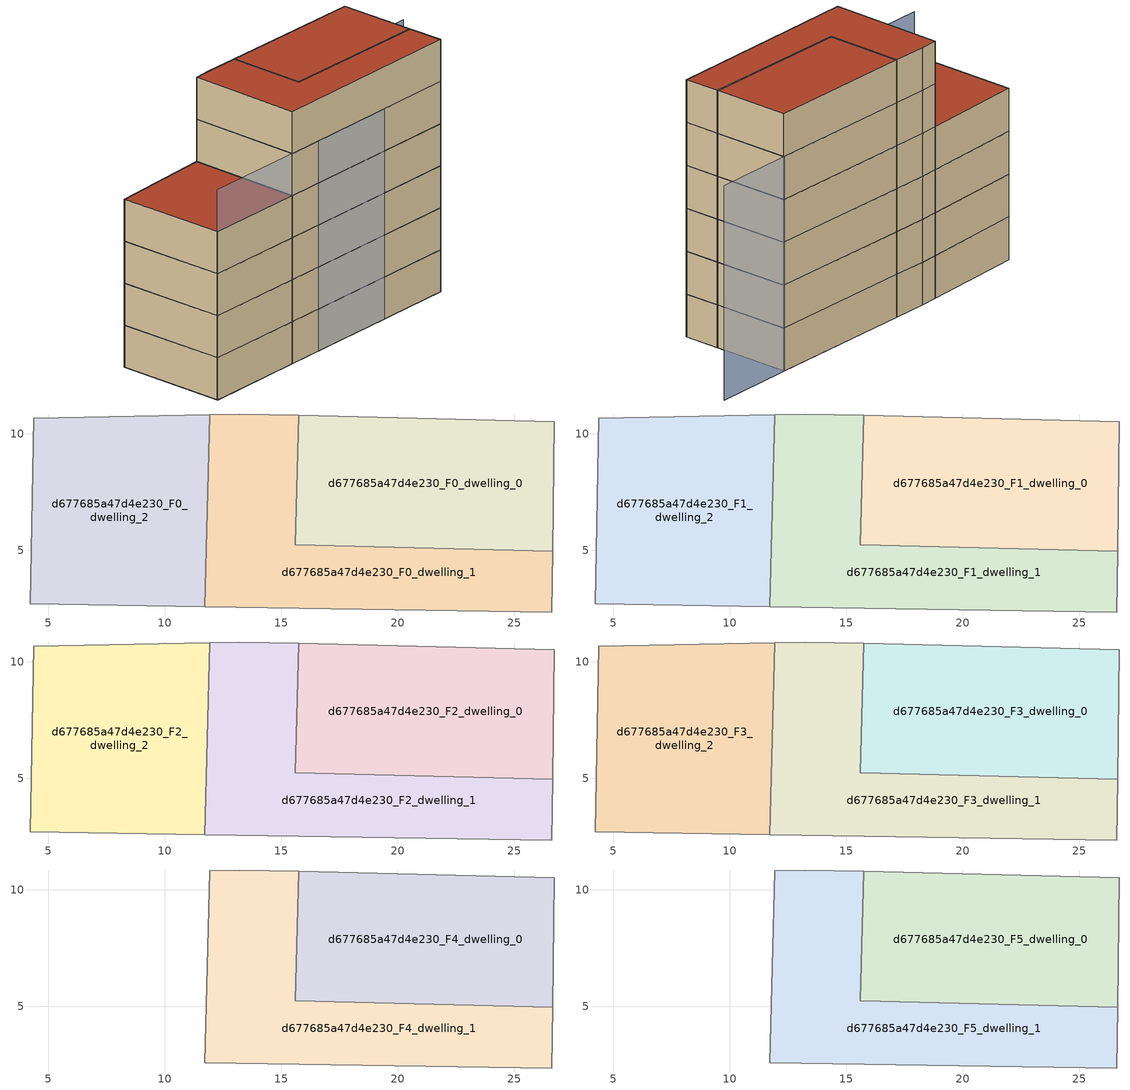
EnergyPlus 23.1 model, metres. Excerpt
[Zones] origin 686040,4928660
d677685a47d4e230_F0_dwelling_0
 floor ground (EU_floor_Construction): 26.65,4.96 26.72,10.51 15.75,10.78 15.6,5.24 z0
 wall adiabatic (EU_wall_Construction): 15.75,10.78 26.72,10.51 26.65,4.96 z0:3
 wall to d677685a47d4e230_F0_dwelling_1 (EU_wall_Construction): 26.65,4.96 15.6,5.24 15.75,10.78 z0:3
d677685a47d4e230_F0_dwelling_1
 floor ground (EU_floor_Construction): 26.61,2.34 26.65,4.96 15.6,5.24 15.75,10.78 13.22,10.85 11.94,10.82 11.72,2.58 z0
 wall adiabatic (EU_wall_Construction): 26.65,4.96 26.61,2.34 11.72,2.58 / 11.94,10.82 13.22,10.85 15.75,10.78 z0:3
 wall to d677685a47d4e230_F0_dwelling_2 (EU_wall_Construction): 11.72,2.58 11.93,10.82 z0:3
d677685a47d4e230_F0_dwelling_2
 floor ground (EU_floor_Construction): 11.72,2.58 11.94,10.82 4.36,10.66 4.22,2.69 z0
 wall adiabatic (EU_wall_Construction): 11.72,2.58 4.22,2.69 4.36,10.66 11.94,10.82 z0:3
d677685a47d4e230_F1_dwelling_0
 floor to d677685a47d4e230_F0_dwelling_0 (EU_floor_Construction): 26.65,4.96 26.72,10.51 15.75,10.78 15.6,5.24 z3
 wall adiabatic (EU_wall_Construction): 15.75,10.78 26.72,10.51 26.65,4.96 z3:6
 wall to d677685a47d4e230_F1_dwelling_1 (EU_wall_Construction): 26.65,4.96 15.6,5.24 15.75,10.78 z3:6
d677685a47d4e230_F1_dwelling_1
 floor to d677685a47d4e230_F0_dwelling_1 (EU_floor_Construction): 26.61,2.34 26.65,4.96 15.6,5.24 15.75,10.78 13.22,10.85 11.94,10.82 11.72,2.58 z3
 wall adiabatic (EU_wall_Construction): 26.65,4.96 26.61,2.34 11.72,2.58 / 11.94,10.82 13.22,10.85 15.75,10.78 z3:6
 wall to d677685a47d4e230_F1_dwelling_2 (EU_wall_Construction): 11.72,2.58 11.93,10.82 z3:6
d677685a47d4e230_F1_dwelling_2
 floor to d677685a47d4e230_F0_dwelling_2 (EU_floor_Construction): 11.72,2.58 11.94,10.82 4.36,10.66 4.22,2.69 z3
 wall adiabatic (EU_wall_Construction): 11.72,2.58 4.22,2.69 4.36,10.66 11.94,10.82 z3:6
d677685a47d4e230_F2_dwelling_0
 floor to d677685a47d4e230_F1_dwelling_0 (EU_floor_Construction): 26.65,4.96 26.72,10.51 15.75,10.78 15.6,5.24 z6
 wall adiabatic (EU_wall_Construction): 15.75,10.78 26.72,10.51 26.65,4.96 z6:9
 wall to d677685a47d4e230_F2_dwelling_1 (EU_wall_Construction): 26.65,4.96 15.6,5.24 15.75,10.78 z6:9
d677685a47d4e230_F2_dwelling_1
 floor to d677685a47d4e230_F1_dwelling_1 (EU_floor_Construction): 26.61,2.34 26.65,4.96 15.6,5.24 15.75,10.78 13.22,10.85 11.94,10.82 11.72,2.58 z6
 wall adiabatic (EU_wall_Construction): 26.65,4.96 26.61,2.34 11.72,2.58 / 11.94,10.82 13.22,10.85 15.75,10.78 z6:9
 wall to d677685a47d4e230_F2_dwelling_2 (EU_wall_Construction): 11.72,2.58 11.93,10.82 z6:9
d677685a47d4e230_F2_dwelling_2
 floor to d677685a47d4e230_F1_dwelling_2 (EU_floor_Construction): 11.72,2.58 11.94,10.82 4.36,10.66 4.22,2.69 z6
 wall adiabatic (EU_wall_Construction): 11.72,2.58 4.22,2.69 4.36,10.66 11.94,10.82 z6:9
d677685a47d4e230_F3_dwelling_0
 floor to d677685a47d4e230_F2_dwelling_0 (EU_floor_Construction): 26.65,4.96 26.72,10.51 15.75,10.78 15.6,5.24 z9
 wall adiabatic (EU_wall_Construction): 15.75,10.78 26.72,10.51 26.65,4.96 z9:12
 wall to d677685a47d4e230_F3_dwelling_1 (EU_wall_Construction): 26.65,4.96 15.6,5.24 15.75,10.78 z9:12
d677685a47d4e230_F3_dwelling_1
 floor to d677685a47d4e230_F2_dwelling_1 (EU_floor_Construction): 26.61,2.34 26.65,4.96 15.6,5.24 15.75,10.78 13.22,10.85 11.94,10.82 11.72,2.58 z9
 wall adiabatic (EU_wall_Construction): 26.65,4.96 26.61,2.34 11.72,2.58 / 11.94,10.82 13.22,10.85 15.75,10.78 z9:12
 wall to d677685a47d4e230_F3_dwelling_2 (EU_wall_Construction): 11.72,2.58 11.93,10.82 z9:12
d677685a47d4e230_F3_dwelling_2
 floor to d677685a47d4e230_F2_dwelling_2 (EU_floor_Construction): 11.72,2.58 11.94,10.82 4.36,10.66 4.22,2.69 z9
 wall adiabatic (EU_wall_Construction): 11.72,2.58 4.22,2.69 4.36,10.66 11.94,10.82 z9:12
 roof outside (EU_roof_Construction): 11.94,10.82 11.72,2.58 4.22,2.69 4.36,10.66 z12
d677685a47d4e230_F4_dwelling_0
 floor to d677685a47d4e230_F3_dwelling_0 (EU_floor_Construction): 26.65,4.96 26.72,10.51 15.75,10.78 15.6,5.24 z12
 wall adiabatic (EU_wall_Construction): 15.75,10.78 26.72,10.51 26.65,4.96 z12:15
 wall to d677685a47d4e230_F4_dwelling_1 (EU_wall_Construction): 26.65,4.96 15.6,5.24 15.75,10.78 z12:15
d677685a47d4e230_F4_dwelling_1
 floor to d677685a47d4e230_F3_dwelling_1 (EU_floor_Construction): 26.61,2.34 26.65,4.96 15.6,5.24 15.75,10.78 13.22,10.85 11.94,10.82 11.72,2.58 z12
 wall adiabatic (EU_wall_Construction): 26.65,4.96 26.61,2.34 11.72,2.58 11.94,10.82 13.22,10.85 15.75,10.78 z12:15
d677685a47d4e230_F5_dwelling_0
 floor to d677685a47d4e230_F4_dwelling_0 (EU_floor_Construction): 26.65,4.96 26.72,10.51 15.75,10.78 15.6,5.24 z15
 wall adiabatic (EU_wall_Construction): 15.75,10.78 26.72,10.51 26.65,4.96 z15:18
 wall to d677685a47d4e230_F5_dwelling_1 (EU_wall_Construction): 26.65,4.96 15.6,5.24 15.75,10.78 z15:18
 roof outside (EU_roof_Construction): 26.72,10.51 26.65,4.96 15.6,5.24 15.75,10.78 z18
d677685a47d4e230_F5_dwelling_1
 floor to d677685a47d4e230_F4_dwelling_1 (EU_floor_Construction): 26.61,2.34 26.65,4.96 15.6,5.24 15.75,10.78 13.22,10.85 11.94,10.82 11.72,2.58 z15
 wall adiabatic (EU_wall_Construction): 26.65,4.96 26.61,2.34 11.72,2.58 11.94,10.82 13.22,10.85 15.75,10.78 z15:18
 roof outside (EU_roof_Construction): 26.65,4.96 26.61,2.34 11.72,2.58 11.94,10.82 13.22,10.85 15.75,10.78 15.6,5.24 z18
shading: 14.2,10.71 32.57,10.41 / 4.21,2.72 20.92,2.42 z0:15
[Building]
EU S2 Campaign: North Axis=0; Terrain=City; Solar Distribution=FullExterior
[Site:Location]
Bologna: Latitude=44.5; Longitude=11.25; Time Zone=1; Elevation=37
[SizingPeriod:WeatherFileDays]
AnnualSizingPeriod: Begin Month=1; Begin Day of Month=1; End Month=12; End Day of Month=31; Day of Week for Start Day=Monday; Use Weather File Daylight Saving Period=No; Use Weather File Rain and Snow Indicators=No
[MATERIAL]
EU_InternalMass_Material: Roughness=MediumRough; Thickness=0.1; Conductivity=1; Density=1800; Specific Heat=900; Thermal Absorptance=0.9; Solar Absorptance=0.7; Visible Absorptance=0.7
[MATERIAL:NOMASS] Roughness=MediumRough; Thermal Absorptance=0.9; Solar Absorptance=0.7; Visible Absorptance=0.7
Name | Thermal Resistance
EU_wall_NoMass | 0.905828
EU_roof_NoMass | 0.37593
EU_floor_NoMass | 0.67114
[CONSTRUCTION]
EU_wall_Construction: EU_wall_NoMass
EU_roof_Construction: EU_roof_NoMass
EU_floor_Construction: EU_floor_NoMass
EU_InternalMass_Construction: EU_InternalMass_Material
[ZONE] Type=1; Multiplier=1; Ceiling Height=autocalculate; Floor Area=autocalculate; Part of Total Floor Area=Yes
Name | Volume
d677685a47d4e230_F0_dwelling_0; d677685a47d4e230_F1_dwelling_0; d677685a47d4e230_F2_dwelling_0; d677685a47d4e230_F3_dwelling_0; d677685a47d4e230_F4_dwelling_0; d677685a47d4e230_F5_dwelling_0 | 183.218
d677685a47d4e230_F0_dwelling_1 | 183.234
d677685a47d4e230_F1_dwelling_1; d677685a47d4e230_F2_dwelling_1; d677685a47d4e230_F3_dwelling_1; d677685a47d4e230_F4_dwelling_1; d677685a47d4e230_F5_dwelling_1 | 183.237
d677685a47d4e230_F0_dwelling_2 | 183.22
d677685a47d4e230_F1_dwelling_2; d677685a47d4e230_F2_dwelling_2; d677685a47d4e230_F3_dwelling_2 | 183.219
[INTERNALMASS] Construction=EU_InternalMass_Construction
Name | Zone or ZoneList | Surface Area
d677685a47d4e230_F0_dwelling_0_EU_InternalMass | d677685a47d4e230_F0_dwelling_0 | 61.073
d677685a47d4e230_F0_dwelling_1_EU_InternalMass | d677685a47d4e230_F0_dwelling_1 | 61.0782
d677685a47d4e230_F0_dwelling_2_EU_InternalMass | d677685a47d4e230_F0_dwelling_2 | 61.0738
d677685a47d4e230_F1_dwelling_0_EU_InternalMass | d677685a47d4e230_F1_dwelling_0 | 61.073
d677685a47d4e230_F1_dwelling_1_EU_InternalMass | d677685a47d4e230_F1_dwelling_1 | 61.0782
d677685a47d4e230_F1_dwelling_2_EU_InternalMass | d677685a47d4e230_F1_dwelling_2 | 61.0738
d677685a47d4e230_F2_dwelling_0_EU_InternalMass | d677685a47d4e230_F2_dwelling_0 | 61.073
d677685a47d4e230_F2_dwelling_1_EU_InternalMass | d677685a47d4e230_F2_dwelling_1 | 61.0782
d677685a47d4e230_F2_dwelling_2_EU_InternalMass | d677685a47d4e230_F2_dwelling_2 | 61.0738
d677685a47d4e230_F3_dwelling_0_EU_InternalMass | d677685a47d4e230_F3_dwelling_0 | 61.073
d677685a47d4e230_F3_dwelling_1_EU_InternalMass | d677685a47d4e230_F3_dwelling_1 | 61.0782
d677685a47d4e230_F3_dwelling_2_EU_InternalMass | d677685a47d4e230_F3_dwelling_2 | 61.0738
d677685a47d4e230_F4_dwelling_0_EU_InternalMass | d677685a47d4e230_F4_dwelling_0 | 91.6143
d677685a47d4e230_F4_dwelling_1_EU_InternalMass | d677685a47d4e230_F4_dwelling_1 | 91.6161
d677685a47d4e230_F5_dwelling_0_EU_InternalMass | d677685a47d4e230_F5_dwelling_0 | 91.6143
d677685a47d4e230_F5_dwelling_1_EU_InternalMass | d677685a47d4e230_F5_dwelling_1 | 91.6161
[OTHEREQUIPMENT] Fuel Type=Electricity; Design Level Calculation Method=Watts/Area; Power per Zone Floor Area=1; Fraction Latent=0; Fraction Radiant=0; Fraction Lost=0; Carbon Dioxide Generation Rate=0; EndUse Subcategory=EU_Step8_InternalGains
Name | Zone or ZoneList or Space or SpaceList | Schedule
EU_Step8_InternalGain_d677685a47d4e230_F0_dwelling_0_f000 | d677685a47d4e230_F0_dwelling_0 | EU_Step8_GainSchedule_d677685a47d4e230_F0_dwelling_0_f000
EU_Step8_InternalGain_d677685a47d4e230_F0_dwelling_1_f000 | d677685a47d4e230_F0_dwelling_1 | EU_Step8_GainSchedule_d677685a47d4e230_F0_dwelling_1_f000
EU_Step8_InternalGain_d677685a47d4e230_F0_dwelling_2_f000 | d677685a47d4e230_F0_dwelling_2 | EU_Step8_GainSchedule_d677685a47d4e230_F0_dwelling_2_f000
EU_Step8_InternalGain_d677685a47d4e230_F1_dwelling_0_f000 | d677685a47d4e230_F1_dwelling_0 | EU_Step8_GainSchedule_d677685a47d4e230_F1_dwelling_0_f000
EU_Step8_InternalGain_d677685a47d4e230_F1_dwelling_1_f000 | d677685a47d4e230_F1_dwelling_1 | EU_Step8_GainSchedule_d677685a47d4e230_F1_dwelling_1_f000
EU_Step8_InternalGain_d677685a47d4e230_F1_dwelling_2_f000 | d677685a47d4e230_F1_dwelling_2 | EU_Step8_GainSchedule_d677685a47d4e230_F1_dwelling_2_f000
EU_Step8_InternalGain_d677685a47d4e230_F2_dwelling_0_f000 | d677685a47d4e230_F2_dwelling_0 | EU_Step8_GainSchedule_d677685a47d4e230_F2_dwelling_0_f000
EU_Step8_InternalGain_d677685a47d4e230_F2_dwelling_1_f000 | d677685a47d4e230_F2_dwelling_1 | EU_Step8_GainSchedule_d677685a47d4e230_F2_dwelling_1_f000
EU_Step8_InternalGain_d677685a47d4e230_F2_dwelling_2_f000 | d677685a47d4e230_F2_dwelling_2 | EU_Step8_GainSchedule_d677685a47d4e230_F2_dwelling_2_f000
EU_Step8_InternalGain_d677685a47d4e230_F3_dwelling_0_f000 | d677685a47d4e230_F3_dwelling_0 | EU_Step8_GainSchedule_d677685a47d4e230_F3_dwelling_0_f000
EU_Step8_InternalGain_d677685a47d4e230_F3_dwelling_1_f000 | d677685a47d4e230_F3_dwelling_1 | EU_Step8_GainSchedule_d677685a47d4e230_F3_dwelling_1_f000
EU_Step8_InternalGain_d677685a47d4e230_F3_dwelling_2_f000 | d677685a47d4e230_F3_dwelling_2 | EU_Step8_GainSchedule_d677685a47d4e230_F3_dwelling_2_f000
EU_Step8_InternalGain_d677685a47d4e230_F4_dwelling_0_f000 | d677685a47d4e230_F4_dwelling_0 | EU_Step8_GainSchedule_d677685a47d4e230_F4_dwelling_0_f000
EU_Step8_InternalGain_d677685a47d4e230_F4_dwelling_1_f000 | d677685a47d4e230_F4_dwelling_1 | EU_Step8_GainSchedule_d677685a47d4e230_F4_dwelling_1_f000
EU_Step8_InternalGain_d677685a47d4e230_F5_dwelling_0_f000 | d677685a47d4e230_F5_dwelling_0 | EU_Step8_GainSchedule_d677685a47d4e230_F5_dwelling_0_f000
EU_Step8_InternalGain_d677685a47d4e230_F5_dwelling_1_f000 | d677685a47d4e230_F5_dwelling_1 | EU_Step8_GainSchedule_d677685a47d4e230_F5_dwelling_1_f000
[ZONEVENTILATION:DESIGNFLOWRATE] Schedule=EU_AlwaysOn; Design Flow Rate Calculation Method=AirChanges/Hour; Air Changes per Hour=0.73129; Ventilation Type=Natural; Fan Pressure Rise=0; Fan Total Efficiency=1; Constant Term Coefficient=1; Temperature Term Coefficient=0; Velocity Term Coefficient=0; Velocity Squared Term Coefficient=0; Minimum Indoor Temperature=-100; Maximum Indoor Temperature=100; Delta Temperature=-100; Minimum Outdoor Temperature=-100; Maximum Outdoor Temperature=100; Maximum Wind Speed=40
Name | Zone or ZoneList or Space or SpaceList
EU_ConstantAir_d677685a47d4e230_F0_dwelling_0 | d677685a47d4e230_F0_dwelling_0
EU_ConstantAir_d677685a47d4e230_F0_dwelling_1 | d677685a47d4e230_F0_dwelling_1
EU_ConstantAir_d677685a47d4e230_F0_dwelling_2 | d677685a47d4e230_F0_dwelling_2
EU_ConstantAir_d677685a47d4e230_F1_dwelling_0 | d677685a47d4e230_F1_dwelling_0
EU_ConstantAir_d677685a47d4e230_F1_dwelling_1 | d677685a47d4e230_F1_dwelling_1
EU_ConstantAir_d677685a47d4e230_F1_dwelling_2 | d677685a47d4e230_F1_dwelling_2
EU_ConstantAir_d677685a47d4e230_F2_dwelling_0 | d677685a47d4e230_F2_dwelling_0
EU_ConstantAir_d677685a47d4e230_F2_dwelling_1 | d677685a47d4e230_F2_dwelling_1
EU_ConstantAir_d677685a47d4e230_F2_dwelling_2 | d677685a47d4e230_F2_dwelling_2
EU_ConstantAir_d677685a47d4e230_F3_dwelling_0 | d677685a47d4e230_F3_dwelling_0
EU_ConstantAir_d677685a47d4e230_F3_dwelling_1 | d677685a47d4e230_F3_dwelling_1
EU_ConstantAir_d677685a47d4e230_F3_dwelling_2 | d677685a47d4e230_F3_dwelling_2
EU_ConstantAir_d677685a47d4e230_F4_dwelling_0 | d677685a47d4e230_F4_dwelling_0
EU_ConstantAir_d677685a47d4e230_F4_dwelling_1 | d677685a47d4e230_F4_dwelling_1
EU_ConstantAir_d677685a47d4e230_F5_dwelling_0 | d677685a47d4e230_F5_dwelling_0
EU_ConstantAir_d677685a47d4e230_F5_dwelling_1 | d677685a47d4e230_F5_dwelling_1
[HVACTEMPLATE:THERMOSTAT] Constant Heating Setpoint=20; Constant Cooling Setpoint=50
EU_HeatOnly_d677685a47d4e230_F0_dwelling_0; EU_HeatOnly_d677685a47d4e230_F0_dwelling_1; EU_HeatOnly_d677685a47d4e230_F0_dwelling_2; EU_HeatOnly_d677685a47d4e230_F1_dwelling_0; EU_HeatOnly_d677685a47d4e230_F1_dwelling_1; EU_HeatOnly_d677685a47d4e230_F1_dwelling_2; EU_HeatOnly_d677685a47d4e230_F2_dwelling_0; EU_HeatOnly_d677685a47d4e230_F2_dwelling_1; EU_HeatOnly_d677685a47d4e230_F2_dwelling_2; EU_HeatOnly_d677685a47d4e230_F3_dwelling_0; EU_HeatOnly_d677685a47d4e230_F3_dwelling_1; EU_HeatOnly_d677685a47d4e230_F3_dwelling_2; EU_HeatOnly_d677685a47d4e230_F4_dwelling_0; EU_HeatOnly_d677685a47d4e230_F4_dwelling_1; EU_HeatOnly_d677685a47d4e230_F5_dwelling_0; EU_HeatOnly_d677685a47d4e230_F5_dwelling_1
[HVACTEMPLATE:ZONE:IDEALLOADSAIRSYSTEM] System Availability Schedule=EU_AlwaysOn; Maximum Heating Supply Air Temperature=50; Minimum Cooling Supply Air Temperature=13; Maximum Heating Supply Air Humidity Ratio=0.0156; Minimum Cooling Supply Air Humidity Ratio=0.0077; Heating Limit=NoLimit; Cooling Limit=NoLimit; Heating Availability Schedule=EU_AlwaysOn; Cooling Availability Schedule=EU_CoolingOff; Dehumidification Control Type=ConstantSensibleHeatRatio; Cooling Sensible Heat Ratio=0.7; Dehumidification Setpoint=60; Humidification Control Type=None; Humidification Setpoint=30; Outdoor Air Method=None; Outdoor Air Flow Rate per Person=0.00944; Outdoor Air Flow Rate per Zone Floor Area=0; Outdoor Air Flow Rate per Zone=0; Demand Controlled Ventilation Type=None; Outdoor Air Economizer Type=NoEconomizer; Heat Recovery Type=None; Sensible Heat Recovery Effectiveness=0.7; Latent Heat Recovery Effectiveness=0.65
Name | Template Thermostat
d677685a47d4e230_F0_dwelling_0 | EU_HeatOnly_d677685a47d4e230_F0_dwelling_0
d677685a47d4e230_F0_dwelling_1 | EU_HeatOnly_d677685a47d4e230_F0_dwelling_1
d677685a47d4e230_F0_dwelling_2 | EU_HeatOnly_d677685a47d4e230_F0_dwelling_2
d677685a47d4e230_F1_dwelling_0 | EU_HeatOnly_d677685a47d4e230_F1_dwelling_0
d677685a47d4e230_F1_dwelling_1 | EU_HeatOnly_d677685a47d4e230_F1_dwelling_1
d677685a47d4e230_F1_dwelling_2 | EU_HeatOnly_d677685a47d4e230_F1_dwelling_2
d677685a47d4e230_F2_dwelling_0 | EU_HeatOnly_d677685a47d4e230_F2_dwelling_0
d677685a47d4e230_F2_dwelling_1 | EU_HeatOnly_d677685a47d4e230_F2_dwelling_1
d677685a47d4e230_F2_dwelling_2 | EU_HeatOnly_d677685a47d4e230_F2_dwelling_2
d677685a47d4e230_F3_dwelling_0 | EU_HeatOnly_d677685a47d4e230_F3_dwelling_0
d677685a47d4e230_F3_dwelling_1 | EU_HeatOnly_d677685a47d4e230_F3_dwelling_1
d677685a47d4e230_F3_dwelling_2 | EU_HeatOnly_d677685a47d4e230_F3_dwelling_2
d677685a47d4e230_F4_dwelling_0 | EU_HeatOnly_d677685a47d4e230_F4_dwelling_0
d677685a47d4e230_F4_dwelling_1 | EU_HeatOnly_d677685a47d4e230_F4_dwelling_1
d677685a47d4e230_F5_dwelling_0 | EU_HeatOnly_d677685a47d4e230_F5_dwelling_0
d677685a47d4e230_F5_dwelling_1 | EU_HeatOnly_d677685a47d4e230_F5_dwelling_1
[SIZING:ZONE] Zone Cooling Design Supply Air Temperature Input Method=SupplyAirTemperature; Zone Cooling Design Supply Air Temperature=13; Zone Heating Design Supply Air Temperature Input Method=SupplyAirTemperature; Zone Heating Design Supply Air Temperature=50; Zone Cooling Design Supply Air Humidity Ratio=0.008; Zone Heating Design Supply Air Humidity Ratio=0.008; Cooling Design Air Flow Method=DesignDay; Cooling Design Air Flow Rate=0; Cooling Minimum Air Flow per Zone Floor Area=0.000762; Cooling Minimum Air Flow=0; Cooling Minimum Air Flow Fraction=0.2; Heating Design Air Flow Method=DesignDay; Heating Design Air Flow Rate=0; Heating Maximum Air Flow per Zone Floor Area=0.002032; Heating Maximum Air Flow=0.141576; Heating Maximum Air Flow Fraction=0.3; Account for Dedicated Outdoor Air System=No; Dedicated Outdoor Air System Control Strategy=NeutralSupplyAir; Dedicated Outdoor Air Low Setpoint Temperature for Design=autosize; Dedicated Outdoor Air High Setpoint Temperature for Design=autosize; Zone Load Sizing Method=Sensible Load Only No Latent Load; Zone Latent Cooling Design Supply Air Humidity Ratio Input Method=HumidityRatioDifference; Zone Cooling Design Supply Air Humidity Ratio Difference=0.005; Zone Latent Heating Design Supply Air Humidity Ratio Input Method=HumidityRatioDifference; Zone Humidification Design Supply Air Humidity Ratio Difference=0.005
d677685a47d4e230_F0_dwelling_0; d677685a47d4e230_F0_dwelling_1; d677685a47d4e230_F0_dwelling_2; d677685a47d4e230_F1_dwelling_0; d677685a47d4e230_F1_dwelling_1; d677685a47d4e230_F1_dwelling_2; d677685a47d4e230_F2_dwelling_0; d677685a47d4e230_F2_dwelling_1; d677685a47d4e230_F2_dwelling_2; d677685a47d4e230_F3_dwelling_0; d677685a47d4e230_F3_dwelling_1; d677685a47d4e230_F3_dwelling_2; d677685a47d4e230_F4_dwelling_0; d677685a47d4e230_F4_dwelling_1; d677685a47d4e230_F5_dwelling_0; d677685a47d4e230_F5_dwelling_1
[SCHEDULE:CONSTANT]
Name | Hourly Value
EU_AlwaysOn | 1
EU_CoolingOff | 0
[SCHEDULE:FILE] Column Number=1; Rows to Skip at Top=0; Number of Hours of Data=8760; Column Separator=Comma; Interpolate to Timestep=No; Minutes per Item=60; Adjust Schedule for Daylight Savings=Yes
Name | File
EU_Step8_GainSchedule_d677685a47d4e230_F0_dwelling_0_f000 | ../../schedules/d677685a47d4e230/d677685a47d4e230_F0_dwelling_0_f000_gain.csv
EU_Step8_GainSchedule_d677685a47d4e230_F0_dwelling_1_f000 | ../../schedules/d677685a47d4e230/d677685a47d4e230_F0_dwelling_1_f000_gain.csv
EU_Step8_GainSchedule_d677685a47d4e230_F0_dwelling_2_f000 | ../../schedules/d677685a47d4e230/d677685a47d4e230_F0_dwelling_2_f000_gain.csv
EU_Step8_GainSchedule_d677685a47d4e230_F1_dwelling_0_f000 | ../../schedules/d677685a47d4e230/d677685a47d4e230_F1_dwelling_0_f000_gain.csv
EU_Step8_GainSchedule_d677685a47d4e230_F1_dwelling_1_f000 | ../../schedules/d677685a47d4e230/d677685a47d4e230_F1_dwelling_1_f000_gain.csv
EU_Step8_GainSchedule_d677685a47d4e230_F1_dwelling_2_f000 | ../../schedules/d677685a47d4e230/d677685a47d4e230_F1_dwelling_2_f000_gain.csv
EU_Step8_GainSchedule_d677685a47d4e230_F2_dwelling_0_f000 | ../../schedules/d677685a47d4e230/d677685a47d4e230_F2_dwelling_0_f000_gain.csv
EU_Step8_GainSchedule_d677685a47d4e230_F2_dwelling_1_f000 | ../../schedules/d677685a47d4e230/d677685a47d4e230_F2_dwelling_1_f000_gain.csv
EU_Step8_GainSchedule_d677685a47d4e230_F2_dwelling_2_f000 | ../../schedules/d677685a47d4e230/d677685a47d4e230_F2_dwelling_2_f000_gain.csv
EU_Step8_GainSchedule_d677685a47d4e230_F3_dwelling_0_f000 | ../../schedules/d677685a47d4e230/d677685a47d4e230_F3_dwelling_0_f000_gain.csv
EU_Step8_GainSchedule_d677685a47d4e230_F3_dwelling_1_f000 | ../../schedules/d677685a47d4e230/d677685a47d4e230_F3_dwelling_1_f000_gain.csv
EU_Step8_GainSchedule_d677685a47d4e230_F3_dwelling_2_f000 | ../../schedules/d677685a47d4e230/d677685a47d4e230_F3_dwelling_2_f000_gain.csv
EU_Step8_GainSchedule_d677685a47d4e230_F4_dwelling_0_f000 | ../../schedules/d677685a47d4e230/d677685a47d4e230_F4_dwelling_0_f000_gain.csv
EU_Step8_GainSchedule_d677685a47d4e230_F4_dwelling_1_f000 | ../../schedules/d677685a47d4e230/d677685a47d4e230_F4_dwelling_1_f000_gain.csv
EU_Step8_GainSchedule_d677685a47d4e230_F5_dwelling_0_f000 | ../../schedules/d677685a47d4e230/d677685a47d4e230_F5_dwelling_0_f000_gain.csv
EU_Step8_GainSchedule_d677685a47d4e230_F5_dwelling_1_f000 | ../../schedules/d677685a47d4e230/d677685a47d4e230_F5_dwelling_1_f000_gain.csv
